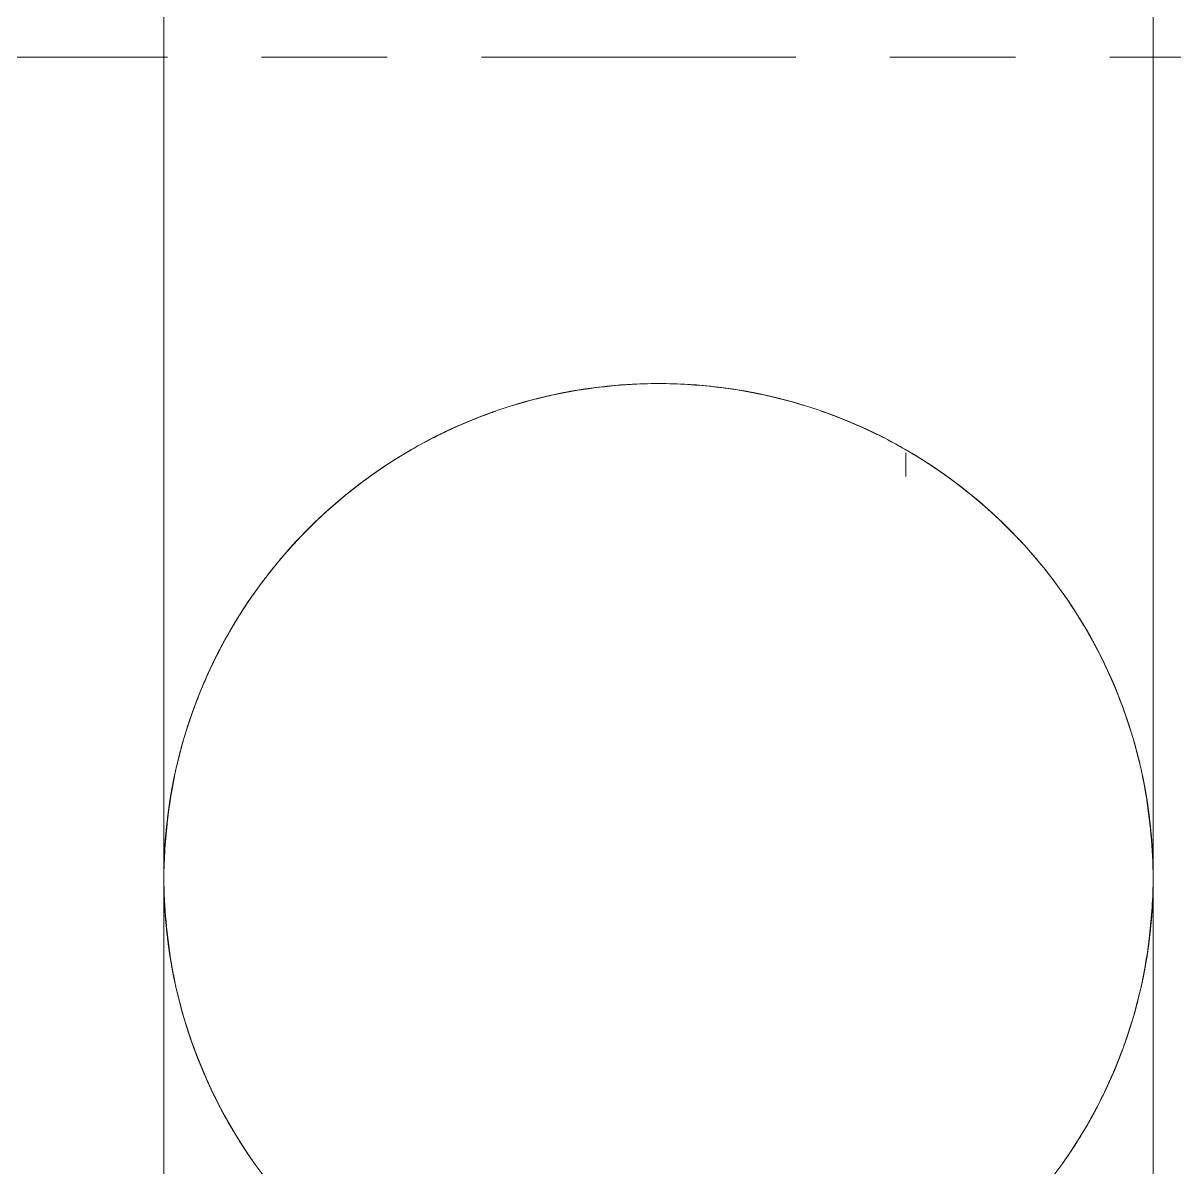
# Model space of a CAD drawing. Header units: millimetres. Extents: x -187664 to 435448, y -313239 to 299894.
# Drawn here: x 134023.3 to 134081.5, y -293952.9 to -293895 of the extents above; entities that cross this region are included whole.
import ezdxf

# ---------------------------------------------------------------- set-up
doc = ezdxf.new("R2010")
doc.units = ezdxf.units.MM
doc.linetypes.add('Centre', pattern=[31.75, 6.35, -4.7625, 15.875, -4.7625])
doc.layers.add('A-FLOR-HRAL', color=7, linetype='Continuous', lineweight=25)
doc.layers.add('A-FLOR-LEVL', color=7, linetype='Continuous', lineweight=35)

# ---------------------------------------------------------------- blocks, each defined once
blk = doc.blocks.new('Railing - RL7_Baluster Post-V28-2120-01 ENTRANCE 1 SECTION A')
at = {"layer": 'A-FLOR-HRAL', "color": 7, "lineweight": 9}
blk.add_line((-849182.374, 102528.807), (-849182.374, 102530.001), dxfattribs=at)
blk = doc.blocks.new('Railing - Railing-6650173-2120-01 ENTRANCE 1 SECTION A')
at = {"color": 7}
blk.add_blockref('Railing - RL7_Baluster Post-V28-2120-01 ENTRANCE 1 SECTION A', (0, 0), dxfattribs=at)
blk = doc.blocks.new('Railing - 2800 _L_-10729080-2120-01 ENTRANCE 1 SECTION A')
at = {"layer": 'A-FLOR-HRAL', "color": 7, "lineweight": 9}
for p, q in [((-849219.874, 102684.488), (-849219.874, 102508.5)), ((-849169.874, 102508.5), (-849169.874, 102684.488)), ((-849219.874, 102670.492), (-849219.874, 102508.5)), ((-849169.874, 102508.5), (-849169.874, 102670.616)), ((-849219.874, 102508.5), (-849219.874, 101731)), ((-849169.874, 101731), (-849169.874, 102508.5))]:
    blk.add_line(p, q, dxfattribs=at)
at = {"layer": 'A-FLOR-HRAL', "color": 7, "lineweight": 18}
for start, end in [(0, 180), (180, 0)]:
    blk.add_arc((-849194.874, 102508.5), 25, start, end, dxfattribs=at)
at = {"layer": 'A-FLOR-HRAL', "color": 7, "lineweight": 9}
for points, knots in [([(-849194.874, 102533.5), (-849195.884, 102533.5), (-849197.881, 102533.377), (-849200.324, 102532.934), (-849201.755, 102532.54), (-849202.251, 102532.387)], [0, 0, 0, 0, 0.0625, 0.125, 0.159008, 0.159008, 0.159008, 0.159008]), ([(-849202.251, 102532.387), (-849201.755, 102532.54), (-849200.324, 102532.934), (-849197.881, 102533.377), (-849195.884, 102533.5), (-849194.874, 102533.5)], [0.840992, 0.840992, 0.840992, 0.840992, 0.875, 0.9375, 1, 1, 1, 1]), ([(-849194.874, 102533.5), (-849195.884, 102533.5), (-849197.881, 102533.377), (-849200.324, 102532.934), (-849201.755, 102532.54), (-849202.251, 102532.387)], [0, 0, 0, 0, 0.0625, 0.125, 0.159008, 0.159008, 0.159008, 0.159008]), ([(-849200.615, 102532.832), (-849200.152, 102532.94), (-849198.285, 102533.317), (-849196.351, 102533.489), (-849194.874, 102533.5)], [0.8571429, 0.8571429, 0.8571429, 0.8571429, 0.8928571, 1, 1, 1, 1]), ([(-849187.497, 102532.387), (-849187.993, 102532.54), (-849189.424, 102532.934), (-849191.867, 102533.377), (-849193.864, 102533.5), (-849194.874, 102533.5)], [0.840992, 0.840992, 0.840992, 0.840992, 0.875, 0.9375, 1, 1, 1, 1]), ([(-849194.874, 102533.5), (-849193.864, 102533.5), (-849191.867, 102533.377), (-849189.424, 102532.934), (-849187.993, 102532.54), (-849187.497, 102532.387)], [0, 0, 0, 0, 0.0625, 0.125, 0.159008, 0.159008, 0.159008, 0.159008]), ([(-849187.497, 102532.387), (-849187.993, 102532.54), (-849189.424, 102532.934), (-849191.867, 102533.377), (-849193.864, 102533.5), (-849194.874, 102533.5)], [0.840992, 0.840992, 0.840992, 0.840992, 0.875, 0.9375, 1, 1, 1, 1]), ([(-849202.212, 102532.399), (-849201.912, 102532.492), (-849201.425, 102532.632), (-849200.933, 102532.756), (-849200.745, 102532.801)], [0.8157514, 0.8157514, 0.8157514, 0.8157514, 0.83928571, 0.8537964, 0.8537964, 0.8537964, 0.8537964]), ([(-849203.112, 102532.104), (-849203.235, 102532.061), (-849203.804, 102531.857), (-849204.795, 102531.461), (-849206.045, 102530.879), (-849207.236, 102530.243), (-849208.372, 102529.557), (-849209.449, 102528.825), (-849210.471, 102528.051), (-849211.434, 102527.242), (-849212.338, 102526.403), (-849213.185, 102525.535), (-849213.98, 102524.638), (-849214.554, 102523.924), (-849214.865, 102523.512), (-849214.941, 102523.41)], [0.1788554, 0.1788554, 0.1788554, 0.1788554, 0.1875, 0.21875, 0.25, 0.28125, 0.3125, 0.34375, 0.375, 0.40625, 0.4375, 0.46875, 0.5, 0.53125, 0.5415523, 0.5415523, 0.5415523, 0.5415523]), ([(-849214.941, 102523.41), (-849214.865, 102523.512), (-849214.554, 102523.924), (-849213.98, 102524.638), (-849213.185, 102525.535), (-849212.338, 102526.403), (-849211.434, 102527.242), (-849210.471, 102528.051), (-849209.449, 102528.825), (-849208.372, 102529.557), (-849207.236, 102530.243), (-849206.045, 102530.879), (-849204.795, 102531.461), (-849203.804, 102531.857), (-849203.235, 102532.061), (-849203.112, 102532.104)], [0.4584477, 0.4584477, 0.4584477, 0.4584477, 0.46875, 0.5, 0.53125, 0.5625, 0.59375, 0.625, 0.65625, 0.6875, 0.71875, 0.75, 0.78125, 0.8125, 0.8211446, 0.8211446, 0.8211446, 0.8211446]), ([(-849203.112, 102532.104), (-849203.235, 102532.061), (-849203.804, 102531.857), (-849204.795, 102531.461), (-849206.045, 102530.879), (-849207.236, 102530.243), (-849208.372, 102529.557), (-849209.449, 102528.825), (-849210.471, 102528.051), (-849211.434, 102527.242), (-849212.338, 102526.403), (-849213.185, 102525.535), (-849213.98, 102524.638), (-849214.554, 102523.924), (-849214.865, 102523.512), (-849214.941, 102523.41)], [0.1788554, 0.1788554, 0.1788554, 0.1788554, 0.1875, 0.21875, 0.25, 0.28125, 0.3125, 0.34375, 0.375, 0.40625, 0.4375, 0.46875, 0.5, 0.53125, 0.5415523, 0.5415523, 0.5415523, 0.5415523]), ([(-849206.035, 102530.87), (-849205.628, 102531.073), (-849204.795, 102531.461), (-849203.804, 102531.857), (-849203.235, 102532.061), (-849203.112, 102532.104)], [0.75, 0.75, 0.75, 0.75, 0.78125, 0.8125, 0.82114459, 0.82114459, 0.82114459, 0.82114459]), ([(-849205.946, 102530.914), (-849205.737, 102531.016), (-849204.895, 102531.416), (-849203.938, 102531.809), (-849203.183, 102532.078), (-849203.099, 102532.107)], [0.71428571, 0.71428571, 0.71428571, 0.71428571, 0.73214286, 0.78571429, 0.79240731, 0.79240731, 0.79240731, 0.79240731]), ([(-849186.636, 102532.104), (-849186.512, 102532.061), (-849185.944, 102531.857), (-849184.953, 102531.461), (-849184.119, 102531.073), (-849183.712, 102530.87)], [0.17885541, 0.17885541, 0.17885541, 0.17885541, 0.1875, 0.21875, 0.25, 0.25, 0.25, 0.25]), ([(-849183.712, 102530.87), (-849184.119, 102531.073), (-849184.953, 102531.461), (-849185.944, 102531.857), (-849186.512, 102532.061), (-849186.636, 102532.104)], [0.75, 0.75, 0.75, 0.75, 0.78125, 0.8125, 0.82114459, 0.82114459, 0.82114459, 0.82114459]), ([(-849186.636, 102532.104), (-849186.512, 102532.061), (-849185.944, 102531.857), (-849184.953, 102531.461), (-849184.119, 102531.073), (-849183.712, 102530.87)], [0.17885541, 0.17885541, 0.17885541, 0.17885541, 0.1875, 0.21875, 0.25, 0.25, 0.25, 0.25]), ([(-849183.712, 102530.87), (-849184.119, 102531.073), (-849184.953, 102531.461), (-849185.944, 102531.857), (-849186.512, 102532.061), (-849186.636, 102532.104)], [0.75, 0.75, 0.75, 0.75, 0.78125, 0.8125, 0.82114459, 0.82114459, 0.82114459, 0.82114459]), ([(-849210.472, 102528.037), (-849209.442, 102528.861), (-849207.985, 102529.85), (-849206.427, 102530.675), (-849206.043, 102530.866)], [0.5753842, 0.5753842, 0.5753842, 0.5753842, 0.6785714, 0.7115096, 0.7115096, 0.7115096, 0.7115096]), ([(-849182.905, 102530.448), (-849182.776, 102530.378), (-849182.257, 102530.089), (-849181.376, 102529.557), (-849180.298, 102528.825), (-849179.617, 102528.309), (-849179.286, 102528.045)], [0.271017, 0.271017, 0.271017, 0.271017, 0.28125, 0.3125, 0.34375, 0.375, 0.375, 0.375, 0.375]), ([(-849174.806, 102523.41), (-849174.883, 102523.512), (-849175.194, 102523.924), (-849175.768, 102524.638), (-849176.562, 102525.535), (-849177.41, 102526.403), (-849178.314, 102527.242), (-849179.276, 102528.051), (-849180.298, 102528.825), (-849181.376, 102529.557), (-849182.257, 102530.089), (-849182.776, 102530.378), (-849182.905, 102530.448)], [0.4584477, 0.4584477, 0.4584477, 0.4584477, 0.46875, 0.5, 0.53125, 0.5625, 0.59375, 0.625, 0.65625, 0.6875, 0.71875, 0.728983, 0.728983, 0.728983, 0.728983]), ([(-849182.905, 102530.448), (-849182.776, 102530.378), (-849182.257, 102530.089), (-849181.376, 102529.557), (-849180.298, 102528.825), (-849179.276, 102528.051), (-849178.314, 102527.242), (-849177.41, 102526.403), (-849176.562, 102525.535), (-849175.768, 102524.638), (-849175.194, 102523.924), (-849174.883, 102523.512), (-849174.806, 102523.41)], [0.271017, 0.271017, 0.271017, 0.271017, 0.28125, 0.3125, 0.34375, 0.375, 0.40625, 0.4375, 0.46875, 0.5, 0.53125, 0.5415523, 0.5415523, 0.5415523, 0.5415523]), ([(-849174.806, 102523.41), (-849174.883, 102523.512), (-849175.194, 102523.924), (-849175.768, 102524.638), (-849176.562, 102525.535), (-849177.41, 102526.403), (-849178.314, 102527.242), (-849179.276, 102528.051), (-849180.298, 102528.825), (-849181.376, 102529.557), (-849182.257, 102530.089), (-849182.776, 102530.378), (-849182.905, 102530.448)], [0.4584477, 0.4584477, 0.4584477, 0.4584477, 0.46875, 0.5, 0.53125, 0.5625, 0.59375, 0.625, 0.65625, 0.6875, 0.71875, 0.728983, 0.728983, 0.728983, 0.728983]), ([(-849212.328, 102526.398), (-849212.037, 102526.683), (-849211.478, 102527.201), (-849210.886, 102527.702), (-849210.606, 102527.929)], [0.5625, 0.5625, 0.5625, 0.5625, 0.59375, 0.62041825, 0.62041825, 0.62041825, 0.62041825]), ([(-849179.141, 102527.929), (-849178.862, 102527.702), (-849178.269, 102527.201), (-849177.613, 102526.591), (-849177.23, 102526.212), (-849177.137, 102526.118)], [0.37958175, 0.37958175, 0.37958175, 0.37958175, 0.40625, 0.4375, 0.44768319, 0.44768319, 0.44768319, 0.44768319]), ([(-849219.874, 102508.5), (-849219.874, 102509.897), (-849219.638, 102512.715), (-849218.744, 102516.174), (-849217.654, 102518.878), (-849216.642, 102520.863), (-849215.808, 102522.19), (-849215.34, 102522.858), (-849215.312, 102522.897)], [0, 0, 0, 0, 0.125, 0.25, 0.3125, 0.375, 0.4375, 0.4413735, 0.4413735, 0.4413735, 0.4413735]), ([(-849215.312, 102522.897), (-849215.34, 102522.858), (-849215.808, 102522.19), (-849216.642, 102520.863), (-849217.654, 102518.878), (-849218.744, 102516.174), (-849219.638, 102512.715), (-849219.874, 102509.897), (-849219.874, 102508.5)], [0.5586265, 0.5586265, 0.5586265, 0.5586265, 0.5625, 0.625, 0.6875, 0.75, 0.875, 1, 1, 1, 1]), ([(-849215.312, 102522.897), (-849215.34, 102522.858), (-849215.808, 102522.19), (-849216.642, 102520.863), (-849217.654, 102518.878), (-849218.744, 102516.174), (-849219.28, 102514.099), (-849219.518, 102512.702)], [0.5586265, 0.5586265, 0.5586265, 0.5586265, 0.5625, 0.625, 0.6875, 0.75, 0.875, 0.875, 0.875, 0.875]), ([(-849217.034, 102520.079), (-849216.925, 102520.29), (-849216.596, 102520.901), (-849216.029, 102521.847), (-849215.55, 102522.561), (-849215.317, 102522.891)], [0.30285241, 0.30285241, 0.30285241, 0.30285241, 0.32142857, 0.35714286, 0.38897963, 0.38897963, 0.38897963, 0.38897963]), ([(-849170.23, 102512.702), (-849170.467, 102514.099), (-849171.004, 102516.174), (-849172.094, 102518.878), (-849173.106, 102520.863), (-849173.94, 102522.19), (-849174.408, 102522.858), (-849174.436, 102522.897)], [0.125, 0.125, 0.125, 0.125, 0.25, 0.3125, 0.375, 0.4375, 0.4413735, 0.4413735, 0.4413735, 0.4413735]), ([(-849174.436, 102522.897), (-849174.408, 102522.858), (-849173.94, 102522.19), (-849173.106, 102520.863), (-849172.094, 102518.878), (-849171.004, 102516.174), (-849170.11, 102512.715), (-849169.874, 102509.897), (-849169.874, 102508.5)], [0.5586265, 0.5586265, 0.5586265, 0.5586265, 0.5625, 0.625, 0.6875, 0.75, 0.875, 1, 1, 1, 1]), ([(-849169.874, 102508.5), (-849169.874, 102509.897), (-849170.11, 102512.715), (-849171.004, 102516.174), (-849172.094, 102518.878), (-849173.106, 102520.863), (-849173.94, 102522.19), (-849174.408, 102522.858), (-849174.436, 102522.897)], [0, 0, 0, 0, 0.125, 0.25, 0.3125, 0.375, 0.4375, 0.4413735, 0.4413735, 0.4413735, 0.4413735]), ([(-849174.428, 102522.89), (-849173.932, 102522.189), (-849173.346, 102521.26), (-849172.823, 102520.29), (-849172.713, 102520.079)], [0.61102037, 0.61102037, 0.61102037, 0.61102037, 0.67857143, 0.69714759, 0.69714759, 0.69714759, 0.69714759]), ([(-849217.771, 102518.536), (-849217.722, 102518.648), (-849217.494, 102519.158), (-849217.247, 102519.665), (-849217.042, 102520.058)], [0.30208461, 0.30208461, 0.30208461, 0.30208461, 0.3125, 0.34971597, 0.34971597, 0.34971597, 0.34971597]), ([(-849172.706, 102520.058), (-849172.501, 102519.665), (-849172.254, 102519.158), (-849172.026, 102518.648), (-849171.977, 102518.536)], [0.65028403, 0.65028403, 0.65028403, 0.65028403, 0.6875, 0.69791539, 0.69791539, 0.69791539, 0.69791539]), ([(-849218.972, 102515.161), (-849218.808, 102515.757), (-849218.477, 102516.794), (-849218.034, 102517.916), (-849217.804, 102518.452), (-849217.755, 102518.562)], [0.16735526, 0.16735526, 0.16735526, 0.16735526, 0.21428571, 0.25, 0.25927194, 0.25927194, 0.25927194, 0.25927194]), ([(-849171.993, 102518.563), (-849171.759, 102518.029), (-849171.309, 102516.911), (-849170.938, 102515.756), (-849170.774, 102515.159)], [0.74072806, 0.74072806, 0.74072806, 0.74072806, 0.78571429, 0.83264474, 0.83264474, 0.83264474, 0.83264474]), ([(-849219.874, 102508.5), (-849219.859, 102509.491), (-849219.747, 102511.231), (-849219.487, 102512.906), (-849219.338, 102513.635)], [0, 0, 0, 0, 0.0714286, 0.1277051, 0.1277051, 0.1277051, 0.1277051]), ([(-849170.411, 102513.635), (-849170.357, 102513.369), (-849170.049, 102511.709), (-849169.896, 102509.987), (-849169.874, 102508.5)], [0.8722949, 0.8722949, 0.8722949, 0.8722949, 0.8928571, 1, 1, 1, 1]), ([(-849219.337, 102503.365), (-849219.391, 102503.631), (-849219.698, 102505.291), (-849219.852, 102507.013), (-849219.874, 102508.5)], [0.8722949, 0.8722949, 0.8722949, 0.8722949, 0.8928571, 1, 1, 1, 1]), ([(-849215.312, 102494.103), (-849215.34, 102494.142), (-849215.808, 102494.81), (-849216.642, 102496.137), (-849217.654, 102498.122), (-849218.744, 102500.826), (-849219.638, 102504.285), (-849219.874, 102507.103), (-849219.874, 102508.5)], [0.5586265, 0.5586265, 0.5586265, 0.5586265, 0.5625, 0.625, 0.6875, 0.75, 0.875, 1, 1, 1, 1]), ([(-849219.874, 102508.5), (-849219.874, 102507.103), (-849219.638, 102504.285), (-849218.744, 102500.826), (-849217.654, 102498.122), (-849216.642, 102496.137), (-849215.808, 102494.81), (-849215.34, 102494.142), (-849215.312, 102494.103)], [0, 0, 0, 0, 0.125, 0.25, 0.3125, 0.375, 0.4375, 0.4413735, 0.4413735, 0.4413735, 0.4413735]), ([(-849219.874, 102508.5), (-849219.874, 102507.103), (-849219.638, 102504.285), (-849218.744, 102500.826), (-849217.654, 102498.122), (-849216.642, 102496.137), (-849215.808, 102494.81), (-849215.34, 102494.142), (-849215.312, 102494.103)], [0, 0, 0, 0, 0.125, 0.25, 0.3125, 0.375, 0.4375, 0.4413735, 0.4413735, 0.4413735, 0.4413735]), ([(-849215.312, 102494.103), (-849215.34, 102494.142), (-849215.808, 102494.81), (-849216.642, 102496.137), (-849217.654, 102498.122), (-849218.744, 102500.826), (-849219.638, 102504.285), (-849219.874, 102507.103), (-849219.874, 102508.5)], [0.5586265, 0.5586265, 0.5586265, 0.5586265, 0.5625, 0.625, 0.6875, 0.75, 0.875, 1, 1, 1, 1]), ([(-849219.874, 102508.5), (-849219.874, 102507.103), (-849219.638, 102504.285), (-849218.744, 102500.826), (-849217.654, 102498.122), (-849216.642, 102496.137), (-849215.808, 102494.81), (-849215.34, 102494.142), (-849215.312, 102494.103)], [0, 0, 0, 0, 0.125, 0.25, 0.3125, 0.375, 0.4375, 0.4413735, 0.4413735, 0.4413735, 0.4413735]), ([(-849215.312, 102494.103), (-849215.34, 102494.142), (-849215.808, 102494.81), (-849216.642, 102496.137), (-849217.654, 102498.122), (-849218.744, 102500.826), (-849219.638, 102504.285), (-849219.874, 102507.103), (-849219.874, 102508.5)], [0.5586265, 0.5586265, 0.5586265, 0.5586265, 0.5625, 0.625, 0.6875, 0.75, 0.875, 1, 1, 1, 1]), ([(-849219.874, 102508.5), (-849219.874, 102507.103), (-849219.638, 102504.285), (-849218.744, 102500.826), (-849217.654, 102498.122), (-849216.642, 102496.137), (-849215.808, 102494.81), (-849215.34, 102494.142), (-849215.312, 102494.103)], [0, 0, 0, 0, 0.125, 0.25, 0.3125, 0.375, 0.4375, 0.4413735, 0.4413735, 0.4413735, 0.4413735]), ([(-849215.312, 102494.103), (-849215.34, 102494.142), (-849215.808, 102494.81), (-849216.642, 102496.137), (-849217.654, 102498.122), (-849218.744, 102500.826), (-849219.638, 102504.285), (-849219.874, 102507.103), (-849219.874, 102508.5)], [0.5586265, 0.5586265, 0.5586265, 0.5586265, 0.5625, 0.625, 0.6875, 0.75, 0.875, 1, 1, 1, 1]), ([(-849169.874, 102508.5), (-849169.874, 102507.103), (-849170.11, 102504.285), (-849171.004, 102500.826), (-849172.094, 102498.122), (-849173.106, 102496.137), (-849173.94, 102494.81), (-849174.408, 102494.142), (-849174.436, 102494.103)], [0, 0, 0, 0, 0.125, 0.25, 0.3125, 0.375, 0.4375, 0.4413735, 0.4413735, 0.4413735, 0.4413735]), ([(-849174.436, 102494.103), (-849174.408, 102494.142), (-849173.94, 102494.81), (-849173.106, 102496.137), (-849172.094, 102498.122), (-849171.004, 102500.826), (-849170.11, 102504.285), (-849169.874, 102507.103), (-849169.874, 102508.5)], [0.5586265, 0.5586265, 0.5586265, 0.5586265, 0.5625, 0.625, 0.6875, 0.75, 0.875, 1, 1, 1, 1]), ([(-849174.436, 102494.103), (-849174.408, 102494.142), (-849173.94, 102494.81), (-849173.106, 102496.137), (-849172.094, 102498.122), (-849171.004, 102500.826), (-849170.11, 102504.285), (-849169.874, 102507.103), (-849169.874, 102508.5)], [0.5586265, 0.5586265, 0.5586265, 0.5586265, 0.5625, 0.625, 0.6875, 0.75, 0.875, 1, 1, 1, 1]), ([(-849169.874, 102508.5), (-849169.874, 102507.103), (-849170.11, 102504.285), (-849171.004, 102500.826), (-849172.094, 102498.122), (-849173.106, 102496.137), (-849173.94, 102494.81), (-849174.408, 102494.142), (-849174.436, 102494.103)], [0, 0, 0, 0, 0.125, 0.25, 0.3125, 0.375, 0.4375, 0.4413735, 0.4413735, 0.4413735, 0.4413735]), ([(-849174.436, 102494.103), (-849174.408, 102494.142), (-849173.94, 102494.81), (-849173.106, 102496.137), (-849172.094, 102498.122), (-849171.004, 102500.826), (-849170.11, 102504.285), (-849169.874, 102507.103), (-849169.874, 102508.5)], [0.5586265, 0.5586265, 0.5586265, 0.5586265, 0.5625, 0.625, 0.6875, 0.75, 0.875, 1, 1, 1, 1]), ([(-849169.874, 102508.5), (-849169.874, 102507.103), (-849170.11, 102504.285), (-849171.004, 102500.826), (-849172.094, 102498.122), (-849173.106, 102496.137), (-849173.94, 102494.81), (-849174.408, 102494.142), (-849174.436, 102494.103)], [0, 0, 0, 0, 0.125, 0.25, 0.3125, 0.375, 0.4375, 0.4413735, 0.4413735, 0.4413735, 0.4413735]), ([(-849174.436, 102494.103), (-849174.408, 102494.142), (-849173.94, 102494.81), (-849173.106, 102496.137), (-849172.094, 102498.122), (-849171.004, 102500.826), (-849170.11, 102504.285), (-849169.874, 102507.103), (-849169.874, 102508.5)], [0.5586265, 0.5586265, 0.5586265, 0.5586265, 0.5625, 0.625, 0.6875, 0.75, 0.875, 1, 1, 1, 1]), ([(-849169.874, 102508.5), (-849169.874, 102507.103), (-849170.11, 102504.285), (-849171.004, 102500.826), (-849172.094, 102498.122), (-849173.106, 102496.137), (-849173.94, 102494.81), (-849174.408, 102494.142), (-849174.436, 102494.103)], [0, 0, 0, 0, 0.125, 0.25, 0.3125, 0.375, 0.4375, 0.4413735, 0.4413735, 0.4413735, 0.4413735]), ([(-849169.874, 102508.5), (-849169.888, 102507.509), (-849170.001, 102505.769), (-849170.261, 102504.094), (-849170.41, 102503.365)], [0, 0, 0, 0, 0.0714286, 0.1277051, 0.1277051, 0.1277051, 0.1277051]), ([(-849219.518, 102504.298), (-849219.28, 102502.901), (-849218.744, 102500.826), (-849217.654, 102498.122), (-849216.642, 102496.137), (-849215.808, 102494.81), (-849215.34, 102494.142), (-849215.312, 102494.103)], [0.125, 0.125, 0.125, 0.125, 0.25, 0.3125, 0.375, 0.4375, 0.4413735, 0.4413735, 0.4413735, 0.4413735]), ([(-849174.436, 102494.103), (-849174.408, 102494.142), (-849173.94, 102494.81), (-849173.106, 102496.137), (-849172.094, 102498.122), (-849171.004, 102500.826), (-849170.467, 102502.901), (-849170.23, 102504.298)], [0.5586265, 0.5586265, 0.5586265, 0.5586265, 0.5625, 0.625, 0.6875, 0.75, 0.875, 0.875, 0.875, 0.875]), ([(-849217.755, 102498.437), (-849217.988, 102498.971), (-849218.439, 102500.089), (-849218.81, 102501.244), (-849218.974, 102501.841)], [0.74072806, 0.74072806, 0.74072806, 0.74072806, 0.78571429, 0.83264474, 0.83264474, 0.83264474, 0.83264474]), ([(-849170.775, 102501.839), (-849170.94, 102501.243), (-849171.271, 102500.206), (-849171.714, 102499.084), (-849171.944, 102498.548), (-849171.992, 102498.438)], [0.16735526, 0.16735526, 0.16735526, 0.16735526, 0.21428571, 0.25, 0.25927194, 0.25927194, 0.25927194, 0.25927194]), ([(-849217.042, 102496.942), (-849217.247, 102497.335), (-849217.494, 102497.842), (-849217.722, 102498.352), (-849217.771, 102498.464)], [0.65028403, 0.65028403, 0.65028403, 0.65028403, 0.6875, 0.69791539, 0.69791539, 0.69791539, 0.69791539]), ([(-849171.977, 102498.464), (-849172.026, 102498.352), (-849172.254, 102497.842), (-849172.501, 102497.335), (-849172.706, 102496.942)], [0.30208461, 0.30208461, 0.30208461, 0.30208461, 0.3125, 0.34971597, 0.34971597, 0.34971597, 0.34971597]), ([(-849215.32, 102494.11), (-849215.815, 102494.811), (-849216.402, 102495.74), (-849216.925, 102496.71), (-849217.034, 102496.921)], [0.61102037, 0.61102037, 0.61102037, 0.61102037, 0.67857143, 0.69714759, 0.69714759, 0.69714759, 0.69714759]), ([(-849172.714, 102496.921), (-849172.823, 102496.71), (-849173.151, 102496.099), (-849173.719, 102495.153), (-849174.198, 102494.439), (-849174.431, 102494.109)], [0.30285241, 0.30285241, 0.30285241, 0.30285241, 0.32142857, 0.35714286, 0.38897963, 0.38897963, 0.38897963, 0.38897963])]:
    blk.add_open_spline(points, degree=3, knots=knots, dxfattribs=at)
for points in [[(-849200.74, 102532.802), (-849199.802, 102533.029), (-849197.881, 102533.377), (-849195.884, 102533.5), (-849194.874, 102533.5)], [(-849194.874, 102533.5), (-849192.904, 102533.485), (-849190.989, 102533.268), (-849189.132, 102532.832)], [(-849194.874, 102533.5), (-849193.864, 102533.5), (-849191.867, 102533.377), (-849189.946, 102533.029), (-849189.008, 102532.802)], [(-849202.251, 102532.387), (-849201.755, 102532.54), (-849201.251, 102532.679), (-849200.74, 102532.802)], [(-849189.132, 102532.832), (-849188.595, 102532.706), (-849188.062, 102532.561), (-849187.535, 102532.399)], [(-849189.008, 102532.802), (-849188.497, 102532.679), (-849187.993, 102532.54), (-849187.497, 102532.387)], [(-849186.651, 102532.109), (-849185.672, 102531.768), (-849184.719, 102531.367), (-849183.803, 102530.915)], [(-849210.461, 102528.045), (-849210.131, 102528.309), (-849209.449, 102528.825), (-849208.372, 102529.557), (-849207.236, 102530.243), (-849206.442, 102530.667), (-849206.035, 102530.87)], [(-849182.911, 102530.452), (-849181.618, 102529.748), (-849180.403, 102528.938), (-849179.276, 102528.037)], [(-849214.214, 102524.342), (-849213.136, 102525.658), (-849211.926, 102526.862), (-849210.59, 102527.942)], [(-849179.158, 102527.942), (-849177.825, 102526.865), (-849176.615, 102525.66), (-849175.534, 102524.342)], [(-849219.344, 102513.623), (-849219.238, 102514.13), (-849219.115, 102514.635), (-849218.977, 102515.137)], [(-849170.771, 102515.137), (-849170.632, 102514.635), (-849170.51, 102514.13), (-849170.404, 102513.623)]]:
    blk.add_open_spline(points, degree=3, dxfattribs=at)
blk = doc.blocks.new('Railing - 2800 _L_-V381-2120-01 ENTRANCE 1 SECTION A')
at = {"layer": 'A-FLOR-HRAL', "color": 7, "lineweight": 9}
for p, q in [((-849219.874, 102684.488), (-849219.874, 102508.5)), ((-849219.874, 102684.488), (-849219.874, 102508.5)), ((-849169.874, 102508.5), (-849169.874, 102684.488)), ((-849169.874, 102508.5), (-849169.874, 102684.488)), ((-849219.874, 102508.5), (-849219.874, 101731)), ((-849169.874, 101731), (-849169.874, 102508.5))]:
    blk.add_line(p, q, dxfattribs=at)
at = {"layer": 'A-FLOR-HRAL', "color": 7, "lineweight": 18}
for start, end in [(0, 180), (180, 0)]:
    blk.add_arc((-849194.874, 102508.5), 25, start, end, dxfattribs=at)
at = {"layer": 'A-FLOR-HRAL', "color": 7, "lineweight": 9}
for points, knots in [([(-849202.251, 102532.387), (-849201.755, 102532.54), (-849200.324, 102532.934), (-849197.881, 102533.377), (-849195.884, 102533.5), (-849194.874, 102533.5)], [0.840992, 0.840992, 0.840992, 0.840992, 0.875, 0.9375, 1, 1, 1, 1]), ([(-849194.874, 102533.5), (-849195.884, 102533.5), (-849197.881, 102533.377), (-849200.324, 102532.934), (-849201.755, 102532.54), (-849202.251, 102532.387)], [0, 0, 0, 0, 0.0625, 0.125, 0.159008, 0.159008, 0.159008, 0.159008]), ([(-849202.251, 102532.387), (-849201.755, 102532.54), (-849200.324, 102532.934), (-849197.881, 102533.377), (-849195.884, 102533.5), (-849194.874, 102533.5)], [0.840992, 0.840992, 0.840992, 0.840992, 0.875, 0.9375, 1, 1, 1, 1]), ([(-849194.874, 102533.5), (-849195.884, 102533.5), (-849197.881, 102533.377), (-849200.324, 102532.934), (-849201.755, 102532.54), (-849202.251, 102532.387)], [0, 0, 0, 0, 0.0625, 0.125, 0.159008, 0.159008, 0.159008, 0.159008]), ([(-849200.615, 102532.832), (-849200.152, 102532.94), (-849198.285, 102533.317), (-849196.351, 102533.489), (-849194.874, 102533.5)], [0.8571429, 0.8571429, 0.8571429, 0.8571429, 0.8928571, 1, 1, 1, 1]), ([(-849194.874, 102533.5), (-849193.864, 102533.5), (-849191.867, 102533.377), (-849189.424, 102532.934), (-849187.993, 102532.54), (-849187.497, 102532.387)], [0, 0, 0, 0, 0.0625, 0.125, 0.159008, 0.159008, 0.159008, 0.159008]), ([(-849187.497, 102532.387), (-849187.993, 102532.54), (-849189.424, 102532.934), (-849191.867, 102533.377), (-849193.864, 102533.5), (-849194.874, 102533.5)], [0.840992, 0.840992, 0.840992, 0.840992, 0.875, 0.9375, 1, 1, 1, 1]), ([(-849194.874, 102533.5), (-849193.864, 102533.5), (-849191.867, 102533.377), (-849189.424, 102532.934), (-849187.993, 102532.54), (-849187.497, 102532.387)], [0, 0, 0, 0, 0.0625, 0.125, 0.159008, 0.159008, 0.159008, 0.159008]), ([(-849187.497, 102532.387), (-849187.993, 102532.54), (-849189.424, 102532.934), (-849191.867, 102533.377), (-849193.864, 102533.5), (-849194.874, 102533.5)], [0.840992, 0.840992, 0.840992, 0.840992, 0.875, 0.9375, 1, 1, 1, 1]), ([(-849202.212, 102532.399), (-849201.912, 102532.492), (-849201.425, 102532.632), (-849200.933, 102532.756), (-849200.745, 102532.801)], [0.8157514, 0.8157514, 0.8157514, 0.8157514, 0.83928571, 0.8537964, 0.8537964, 0.8537964, 0.8537964]), ([(-849214.941, 102523.41), (-849214.865, 102523.512), (-849214.554, 102523.924), (-849213.98, 102524.638), (-849213.185, 102525.535), (-849212.338, 102526.403), (-849211.434, 102527.242), (-849210.471, 102528.051), (-849209.449, 102528.825), (-849208.372, 102529.557), (-849207.236, 102530.243), (-849206.045, 102530.879), (-849204.795, 102531.461), (-849203.804, 102531.857), (-849203.235, 102532.061), (-849203.112, 102532.104)], [0.4584477, 0.4584477, 0.4584477, 0.4584477, 0.46875, 0.5, 0.53125, 0.5625, 0.59375, 0.625, 0.65625, 0.6875, 0.71875, 0.75, 0.78125, 0.8125, 0.8211446, 0.8211446, 0.8211446, 0.8211446]), ([(-849203.112, 102532.104), (-849203.235, 102532.061), (-849203.804, 102531.857), (-849204.795, 102531.461), (-849206.045, 102530.879), (-849207.236, 102530.243), (-849208.372, 102529.557), (-849209.449, 102528.825), (-849210.471, 102528.051), (-849211.434, 102527.242), (-849212.338, 102526.403), (-849213.185, 102525.535), (-849213.98, 102524.638), (-849214.554, 102523.924), (-849214.865, 102523.512), (-849214.941, 102523.41)], [0.1788554, 0.1788554, 0.1788554, 0.1788554, 0.1875, 0.21875, 0.25, 0.28125, 0.3125, 0.34375, 0.375, 0.40625, 0.4375, 0.46875, 0.5, 0.53125, 0.5415523, 0.5415523, 0.5415523, 0.5415523]), ([(-849214.941, 102523.41), (-849214.865, 102523.512), (-849214.554, 102523.924), (-849213.98, 102524.638), (-849213.185, 102525.535), (-849212.338, 102526.403), (-849211.434, 102527.242), (-849210.471, 102528.051), (-849209.449, 102528.825), (-849208.372, 102529.557), (-849207.236, 102530.243), (-849206.045, 102530.879), (-849204.795, 102531.461), (-849203.804, 102531.857), (-849203.235, 102532.061), (-849203.112, 102532.104)], [0.4584477, 0.4584477, 0.4584477, 0.4584477, 0.46875, 0.5, 0.53125, 0.5625, 0.59375, 0.625, 0.65625, 0.6875, 0.71875, 0.75, 0.78125, 0.8125, 0.8211446, 0.8211446, 0.8211446, 0.8211446]), ([(-849203.112, 102532.104), (-849203.235, 102532.061), (-849203.804, 102531.857), (-849204.795, 102531.461), (-849206.045, 102530.879), (-849207.236, 102530.243), (-849208.372, 102529.557), (-849209.449, 102528.825), (-849210.471, 102528.051), (-849211.434, 102527.242), (-849212.338, 102526.403), (-849213.185, 102525.535), (-849213.98, 102524.638), (-849214.554, 102523.924), (-849214.865, 102523.512), (-849214.941, 102523.41)], [0.1788554, 0.1788554, 0.1788554, 0.1788554, 0.1875, 0.21875, 0.25, 0.28125, 0.3125, 0.34375, 0.375, 0.40625, 0.4375, 0.46875, 0.5, 0.53125, 0.5415523, 0.5415523, 0.5415523, 0.5415523]), ([(-849205.946, 102530.914), (-849205.737, 102531.016), (-849204.895, 102531.416), (-849203.938, 102531.809), (-849203.183, 102532.078), (-849203.099, 102532.107)], [0.71428571, 0.71428571, 0.71428571, 0.71428571, 0.73214286, 0.78571429, 0.79240731, 0.79240731, 0.79240731, 0.79240731]), ([(-849186.636, 102532.104), (-849186.512, 102532.061), (-849185.944, 102531.857), (-849184.953, 102531.461), (-849184.119, 102531.073), (-849183.712, 102530.87)], [0.17885541, 0.17885541, 0.17885541, 0.17885541, 0.1875, 0.21875, 0.25, 0.25, 0.25, 0.25]), ([(-849183.712, 102530.87), (-849184.119, 102531.073), (-849184.953, 102531.461), (-849185.944, 102531.857), (-849186.512, 102532.061), (-849186.636, 102532.104)], [0.75, 0.75, 0.75, 0.75, 0.78125, 0.8125, 0.82114459, 0.82114459, 0.82114459, 0.82114459]), ([(-849186.636, 102532.104), (-849186.512, 102532.061), (-849185.944, 102531.857), (-849184.953, 102531.461), (-849184.119, 102531.073), (-849183.712, 102530.87)], [0.17885541, 0.17885541, 0.17885541, 0.17885541, 0.1875, 0.21875, 0.25, 0.25, 0.25, 0.25]), ([(-849174.806, 102523.41), (-849174.883, 102523.512), (-849175.194, 102523.924), (-849175.768, 102524.638), (-849176.562, 102525.535), (-849177.41, 102526.403), (-849178.314, 102527.242), (-849179.276, 102528.051), (-849180.298, 102528.825), (-849181.376, 102529.557), (-849182.511, 102530.243), (-849183.703, 102530.879), (-849184.953, 102531.461), (-849185.944, 102531.857), (-849186.512, 102532.061), (-849186.636, 102532.104)], [0.4584477, 0.4584477, 0.4584477, 0.4584477, 0.46875, 0.5, 0.53125, 0.5625, 0.59375, 0.625, 0.65625, 0.6875, 0.71875, 0.75, 0.78125, 0.8125, 0.8211446, 0.8211446, 0.8211446, 0.8211446]), ([(-849210.472, 102528.037), (-849209.442, 102528.861), (-849207.985, 102529.85), (-849206.427, 102530.675), (-849206.043, 102530.866)], [0.5753842, 0.5753842, 0.5753842, 0.5753842, 0.6785714, 0.7115096, 0.7115096, 0.7115096, 0.7115096]), ([(-849182.905, 102530.448), (-849182.776, 102530.378), (-849182.257, 102530.089), (-849181.376, 102529.557), (-849180.298, 102528.825), (-849179.276, 102528.051), (-849178.314, 102527.242), (-849177.41, 102526.403), (-849176.562, 102525.535), (-849175.768, 102524.638), (-849175.194, 102523.924), (-849174.883, 102523.512), (-849174.806, 102523.41)], [0.271017, 0.271017, 0.271017, 0.271017, 0.28125, 0.3125, 0.34375, 0.375, 0.40625, 0.4375, 0.46875, 0.5, 0.53125, 0.5415523, 0.5415523, 0.5415523, 0.5415523]), ([(-849174.806, 102523.41), (-849174.883, 102523.512), (-849175.194, 102523.924), (-849175.768, 102524.638), (-849176.562, 102525.535), (-849177.41, 102526.403), (-849178.314, 102527.242), (-849179.276, 102528.051), (-849180.298, 102528.825), (-849181.376, 102529.557), (-849182.257, 102530.089), (-849182.776, 102530.378), (-849182.905, 102530.448)], [0.4584477, 0.4584477, 0.4584477, 0.4584477, 0.46875, 0.5, 0.53125, 0.5625, 0.59375, 0.625, 0.65625, 0.6875, 0.71875, 0.728983, 0.728983, 0.728983, 0.728983]), ([(-849182.905, 102530.448), (-849182.776, 102530.378), (-849182.257, 102530.089), (-849181.376, 102529.557), (-849180.298, 102528.825), (-849179.276, 102528.051), (-849178.314, 102527.242), (-849177.41, 102526.403), (-849176.562, 102525.535), (-849175.768, 102524.638), (-849175.194, 102523.924), (-849174.883, 102523.512), (-849174.806, 102523.41)], [0.271017, 0.271017, 0.271017, 0.271017, 0.28125, 0.3125, 0.34375, 0.375, 0.40625, 0.4375, 0.46875, 0.5, 0.53125, 0.5415523, 0.5415523, 0.5415523, 0.5415523]), ([(-849219.874, 102508.5), (-849219.874, 102509.897), (-849219.638, 102512.715), (-849218.744, 102516.174), (-849217.654, 102518.878), (-849216.642, 102520.863), (-849215.808, 102522.19), (-849215.34, 102522.858), (-849215.312, 102522.897)], [0, 0, 0, 0, 0.125, 0.25, 0.3125, 0.375, 0.4375, 0.4413735, 0.4413735, 0.4413735, 0.4413735]), ([(-849215.312, 102522.897), (-849215.34, 102522.858), (-849215.808, 102522.19), (-849216.642, 102520.863), (-849217.654, 102518.878), (-849218.744, 102516.174), (-849219.638, 102512.715), (-849219.874, 102509.897), (-849219.874, 102508.5)], [0.5586265, 0.5586265, 0.5586265, 0.5586265, 0.5625, 0.625, 0.6875, 0.75, 0.875, 1, 1, 1, 1]), ([(-849219.874, 102508.5), (-849219.874, 102509.897), (-849219.638, 102512.715), (-849218.744, 102516.174), (-849217.654, 102518.878), (-849216.642, 102520.863), (-849215.808, 102522.19), (-849215.34, 102522.858), (-849215.312, 102522.897)], [0, 0, 0, 0, 0.125, 0.25, 0.3125, 0.375, 0.4375, 0.4413735, 0.4413735, 0.4413735, 0.4413735]), ([(-849215.312, 102522.897), (-849215.34, 102522.858), (-849215.808, 102522.19), (-849216.642, 102520.863), (-849217.654, 102518.878), (-849218.744, 102516.174), (-849219.638, 102512.715), (-849219.874, 102509.897), (-849219.874, 102508.5)], [0.5586265, 0.5586265, 0.5586265, 0.5586265, 0.5625, 0.625, 0.6875, 0.75, 0.875, 1, 1, 1, 1]), ([(-849217.034, 102520.079), (-849216.925, 102520.29), (-849216.596, 102520.901), (-849216.029, 102521.847), (-849215.55, 102522.561), (-849215.317, 102522.891)], [0.30285241, 0.30285241, 0.30285241, 0.30285241, 0.32142857, 0.35714286, 0.38897963, 0.38897963, 0.38897963, 0.38897963]), ([(-849174.436, 102522.897), (-849174.408, 102522.858), (-849173.94, 102522.19), (-849173.106, 102520.863), (-849172.094, 102518.878), (-849171.004, 102516.174), (-849170.11, 102512.715), (-849169.874, 102509.897), (-849169.874, 102508.5)], [0.5586265, 0.5586265, 0.5586265, 0.5586265, 0.5625, 0.625, 0.6875, 0.75, 0.875, 1, 1, 1, 1]), ([(-849169.874, 102508.5), (-849169.874, 102509.897), (-849170.11, 102512.715), (-849171.004, 102516.174), (-849172.094, 102518.878), (-849173.106, 102520.863), (-849173.94, 102522.19), (-849174.408, 102522.858), (-849174.436, 102522.897)], [0, 0, 0, 0, 0.125, 0.25, 0.3125, 0.375, 0.4375, 0.4413735, 0.4413735, 0.4413735, 0.4413735]), ([(-849174.436, 102522.897), (-849174.408, 102522.858), (-849173.94, 102522.19), (-849173.106, 102520.863), (-849172.094, 102518.878), (-849171.004, 102516.174), (-849170.11, 102512.715), (-849169.874, 102509.897), (-849169.874, 102508.5)], [0.5586265, 0.5586265, 0.5586265, 0.5586265, 0.5625, 0.625, 0.6875, 0.75, 0.875, 1, 1, 1, 1]), ([(-849169.874, 102508.5), (-849169.874, 102509.897), (-849170.11, 102512.715), (-849171.004, 102516.174), (-849172.094, 102518.878), (-849173.106, 102520.863), (-849173.94, 102522.19), (-849174.408, 102522.858), (-849174.436, 102522.897)], [0, 0, 0, 0, 0.125, 0.25, 0.3125, 0.375, 0.4375, 0.4413735, 0.4413735, 0.4413735, 0.4413735]), ([(-849174.428, 102522.89), (-849173.932, 102522.189), (-849173.346, 102521.26), (-849172.823, 102520.29), (-849172.713, 102520.079)], [0.61102037, 0.61102037, 0.61102037, 0.61102037, 0.67857143, 0.69714759, 0.69714759, 0.69714759, 0.69714759]), ([(-849218.972, 102515.161), (-849218.808, 102515.757), (-849218.477, 102516.794), (-849218.034, 102517.916), (-849217.804, 102518.452), (-849217.755, 102518.562)], [0.16735526, 0.16735526, 0.16735526, 0.16735526, 0.21428571, 0.25, 0.25927194, 0.25927194, 0.25927194, 0.25927194]), ([(-849171.993, 102518.563), (-849171.759, 102518.029), (-849171.309, 102516.911), (-849170.938, 102515.756), (-849170.774, 102515.159)], [0.74072806, 0.74072806, 0.74072806, 0.74072806, 0.78571429, 0.83264474, 0.83264474, 0.83264474, 0.83264474]), ([(-849219.874, 102508.5), (-849219.859, 102509.491), (-849219.747, 102511.231), (-849219.487, 102512.906), (-849219.338, 102513.635)], [0, 0, 0, 0, 0.0714286, 0.1277051, 0.1277051, 0.1277051, 0.1277051]), ([(-849170.411, 102513.635), (-849170.357, 102513.369), (-849170.049, 102511.709), (-849169.896, 102509.987), (-849169.874, 102508.5)], [0.8722949, 0.8722949, 0.8722949, 0.8722949, 0.8928571, 1, 1, 1, 1]), ([(-849219.337, 102503.365), (-849219.391, 102503.631), (-849219.698, 102505.291), (-849219.852, 102507.013), (-849219.874, 102508.5)], [0.8722949, 0.8722949, 0.8722949, 0.8722949, 0.8928571, 1, 1, 1, 1]), ([(-849215.312, 102494.103), (-849215.34, 102494.142), (-849215.808, 102494.81), (-849216.642, 102496.137), (-849217.654, 102498.122), (-849218.744, 102500.826), (-849219.638, 102504.285), (-849219.874, 102507.103), (-849219.874, 102508.5)], [0.5586265, 0.5586265, 0.5586265, 0.5586265, 0.5625, 0.625, 0.6875, 0.75, 0.875, 1, 1, 1, 1]), ([(-849215.312, 102494.103), (-849215.34, 102494.142), (-849215.808, 102494.81), (-849216.642, 102496.137), (-849217.654, 102498.122), (-849218.744, 102500.826), (-849219.638, 102504.285), (-849219.874, 102507.103), (-849219.874, 102508.5)], [0.5586265, 0.5586265, 0.5586265, 0.5586265, 0.5625, 0.625, 0.6875, 0.75, 0.875, 1, 1, 1, 1]), ([(-849219.874, 102508.5), (-849219.874, 102507.103), (-849219.638, 102504.285), (-849218.744, 102500.826), (-849217.654, 102498.122), (-849216.642, 102496.137), (-849215.808, 102494.81), (-849215.34, 102494.142), (-849215.312, 102494.103)], [0, 0, 0, 0, 0.125, 0.25, 0.3125, 0.375, 0.4375, 0.4413735, 0.4413735, 0.4413735, 0.4413735]), ([(-849215.312, 102494.103), (-849215.34, 102494.142), (-849215.808, 102494.81), (-849216.642, 102496.137), (-849217.654, 102498.122), (-849218.744, 102500.826), (-849219.638, 102504.285), (-849219.874, 102507.103), (-849219.874, 102508.5)], [0.5586265, 0.5586265, 0.5586265, 0.5586265, 0.5625, 0.625, 0.6875, 0.75, 0.875, 1, 1, 1, 1]), ([(-849219.874, 102508.5), (-849219.874, 102507.103), (-849219.638, 102504.285), (-849218.744, 102500.826), (-849217.654, 102498.122), (-849216.642, 102496.137), (-849215.808, 102494.81), (-849215.34, 102494.142), (-849215.312, 102494.103)], [0, 0, 0, 0, 0.125, 0.25, 0.3125, 0.375, 0.4375, 0.4413735, 0.4413735, 0.4413735, 0.4413735]), ([(-849219.874, 102508.5), (-849219.874, 102507.103), (-849219.638, 102504.285), (-849218.744, 102500.826), (-849217.654, 102498.122), (-849216.642, 102496.137), (-849215.808, 102494.81), (-849215.34, 102494.142), (-849215.312, 102494.103)], [0, 0, 0, 0, 0.125, 0.25, 0.3125, 0.375, 0.4375, 0.4413735, 0.4413735, 0.4413735, 0.4413735]), ([(-849215.312, 102494.103), (-849215.34, 102494.142), (-849215.808, 102494.81), (-849216.642, 102496.137), (-849217.654, 102498.122), (-849218.744, 102500.826), (-849219.638, 102504.285), (-849219.874, 102507.103), (-849219.874, 102508.5)], [0.5586265, 0.5586265, 0.5586265, 0.5586265, 0.5625, 0.625, 0.6875, 0.75, 0.875, 1, 1, 1, 1]), ([(-849219.874, 102508.5), (-849219.874, 102507.103), (-849219.638, 102504.285), (-849218.744, 102500.826), (-849217.654, 102498.122), (-849216.642, 102496.137), (-849215.808, 102494.81), (-849215.34, 102494.142), (-849215.312, 102494.103)], [0, 0, 0, 0, 0.125, 0.25, 0.3125, 0.375, 0.4375, 0.4413735, 0.4413735, 0.4413735, 0.4413735]), ([(-849169.874, 102508.5), (-849169.874, 102507.103), (-849170.11, 102504.285), (-849171.004, 102500.826), (-849172.094, 102498.122), (-849173.106, 102496.137), (-849173.94, 102494.81), (-849174.408, 102494.142), (-849174.436, 102494.103)], [0, 0, 0, 0, 0.125, 0.25, 0.3125, 0.375, 0.4375, 0.4413735, 0.4413735, 0.4413735, 0.4413735]), ([(-849174.436, 102494.103), (-849174.408, 102494.142), (-849173.94, 102494.81), (-849173.106, 102496.137), (-849172.094, 102498.122), (-849171.004, 102500.826), (-849170.11, 102504.285), (-849169.874, 102507.103), (-849169.874, 102508.5)], [0.5586265, 0.5586265, 0.5586265, 0.5586265, 0.5625, 0.625, 0.6875, 0.75, 0.875, 1, 1, 1, 1]), ([(-849169.874, 102508.5), (-849169.874, 102507.103), (-849170.11, 102504.285), (-849171.004, 102500.826), (-849172.094, 102498.122), (-849173.106, 102496.137), (-849173.94, 102494.81), (-849174.408, 102494.142), (-849174.436, 102494.103)], [0, 0, 0, 0, 0.125, 0.25, 0.3125, 0.375, 0.4375, 0.4413735, 0.4413735, 0.4413735, 0.4413735]), ([(-849169.874, 102508.5), (-849169.874, 102507.103), (-849170.11, 102504.285), (-849171.004, 102500.826), (-849172.094, 102498.122), (-849173.106, 102496.137), (-849173.94, 102494.81), (-849174.408, 102494.142), (-849174.436, 102494.103)], [0, 0, 0, 0, 0.125, 0.25, 0.3125, 0.375, 0.4375, 0.4413735, 0.4413735, 0.4413735, 0.4413735]), ([(-849174.436, 102494.103), (-849174.408, 102494.142), (-849173.94, 102494.81), (-849173.106, 102496.137), (-849172.094, 102498.122), (-849171.004, 102500.826), (-849170.11, 102504.285), (-849169.874, 102507.103), (-849169.874, 102508.5)], [0.5586265, 0.5586265, 0.5586265, 0.5586265, 0.5625, 0.625, 0.6875, 0.75, 0.875, 1, 1, 1, 1]), ([(-849174.436, 102494.103), (-849174.408, 102494.142), (-849173.94, 102494.81), (-849173.106, 102496.137), (-849172.094, 102498.122), (-849171.004, 102500.826), (-849170.11, 102504.285), (-849169.874, 102507.103), (-849169.874, 102508.5)], [0.5586265, 0.5586265, 0.5586265, 0.5586265, 0.5625, 0.625, 0.6875, 0.75, 0.875, 1, 1, 1, 1]), ([(-849174.436, 102494.103), (-849174.408, 102494.142), (-849173.94, 102494.81), (-849173.106, 102496.137), (-849172.094, 102498.122), (-849171.004, 102500.826), (-849170.11, 102504.285), (-849169.874, 102507.103), (-849169.874, 102508.5)], [0.5586265, 0.5586265, 0.5586265, 0.5586265, 0.5625, 0.625, 0.6875, 0.75, 0.875, 1, 1, 1, 1]), ([(-849169.874, 102508.5), (-849169.874, 102507.103), (-849170.11, 102504.285), (-849171.004, 102500.826), (-849172.094, 102498.122), (-849173.106, 102496.137), (-849173.94, 102494.81), (-849174.408, 102494.142), (-849174.436, 102494.103)], [0, 0, 0, 0, 0.125, 0.25, 0.3125, 0.375, 0.4375, 0.4413735, 0.4413735, 0.4413735, 0.4413735]), ([(-849169.874, 102508.5), (-849169.888, 102507.509), (-849170.001, 102505.769), (-849170.261, 102504.094), (-849170.41, 102503.365)], [0, 0, 0, 0, 0.0714286, 0.1277051, 0.1277051, 0.1277051, 0.1277051]), ([(-849217.755, 102498.437), (-849217.988, 102498.971), (-849218.439, 102500.089), (-849218.81, 102501.244), (-849218.974, 102501.841)], [0.74072806, 0.74072806, 0.74072806, 0.74072806, 0.78571429, 0.83264474, 0.83264474, 0.83264474, 0.83264474]), ([(-849170.775, 102501.839), (-849170.94, 102501.243), (-849171.271, 102500.206), (-849171.714, 102499.084), (-849171.944, 102498.548), (-849171.992, 102498.438)], [0.16735526, 0.16735526, 0.16735526, 0.16735526, 0.21428571, 0.25, 0.25927194, 0.25927194, 0.25927194, 0.25927194]), ([(-849215.32, 102494.11), (-849215.815, 102494.811), (-849216.402, 102495.74), (-849216.925, 102496.71), (-849217.034, 102496.921)], [0.61102037, 0.61102037, 0.61102037, 0.61102037, 0.67857143, 0.69714759, 0.69714759, 0.69714759, 0.69714759]), ([(-849172.714, 102496.921), (-849172.823, 102496.71), (-849173.151, 102496.099), (-849173.719, 102495.153), (-849174.198, 102494.439), (-849174.431, 102494.109)], [0.30285241, 0.30285241, 0.30285241, 0.30285241, 0.32142857, 0.35714286, 0.38897963, 0.38897963, 0.38897963, 0.38897963])]:
    blk.add_open_spline(points, degree=3, knots=knots, dxfattribs=at)
for points in [[(-849194.874, 102533.5), (-849192.904, 102533.485), (-849190.989, 102533.268), (-849189.132, 102532.832)], [(-849189.132, 102532.832), (-849188.595, 102532.706), (-849188.062, 102532.561), (-849187.535, 102532.399)], [(-849186.651, 102532.109), (-849185.672, 102531.768), (-849184.719, 102531.367), (-849183.803, 102530.915)], [(-849182.911, 102530.452), (-849181.618, 102529.748), (-849180.403, 102528.938), (-849179.276, 102528.037)], [(-849214.214, 102524.342), (-849213.136, 102525.658), (-849211.926, 102526.862), (-849210.59, 102527.942)], [(-849179.158, 102527.942), (-849177.825, 102526.865), (-849176.615, 102525.66), (-849175.534, 102524.342)]]:
    blk.add_open_spline(points, degree=3, dxfattribs=at)
blk = doc.blocks.new('Railing - Railing-17921675-2120-01 ENTRANCE 1 SECTION A')
at = {"color": 7}
for name in ['Railing - 2800 _L_-10729080-2120-01 ENTRANCE 1 SECTION A', 'Railing - 2800 _L_-V381-2120-01 ENTRANCE 1 SECTION A']:
    blk.add_blockref(name, (0, 0), dxfattribs=at)

msp = doc.modelspace()

# ---------------------------------------------------------------- linework, layer by layer
at = {"layer": 'A-FLOR-LEVL', "color": 7, "linetype": 'Centre', "lineweight": 9}
msp.add_line((80346.074, -293896.753), (142186.112, -293896.753), dxfattribs=at)

# ---------------------------------------------------------------- block references
at = {"layer": 'A-FLOR-HRAL', "color": 7, "lineweight": 9}
for name in ['Railing - Railing-6650173-2120-01 ENTRANCE 1 SECTION A', 'Railing - Railing-17921675-2120-01 ENTRANCE 1 SECTION A']:
    msp.add_blockref(name, (983250.254, -396446.753), dxfattribs=at)

doc.saveas('drawing.dxf')
